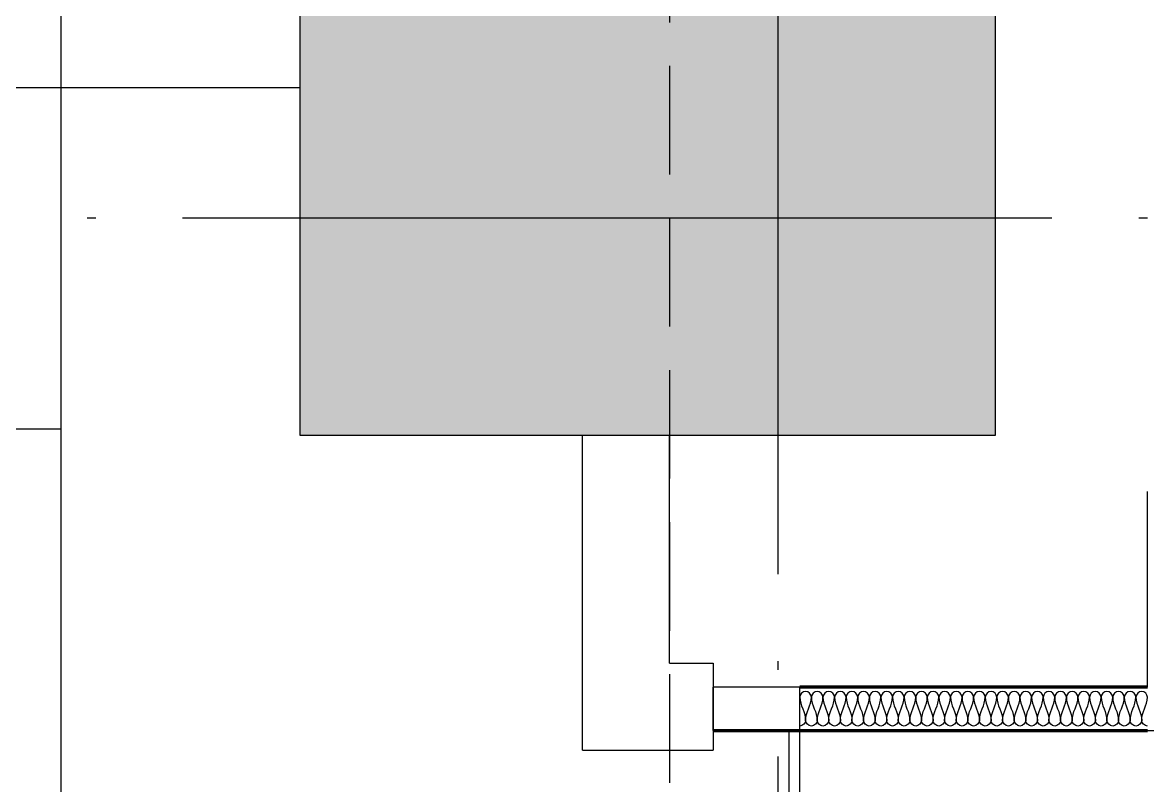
# Model space of a CAD drawing. Header units: millimetres. Extents: x 12325263 to 13848842, y -1463133 to 573208.
# Drawn here: x 12602558 to 12605147, y -618993 to -617237 of the extents above; entities that cross this region are included whole.
import ezdxf

# ---------------------------------------------------------------- set-up
doc = ezdxf.new("R2010")
doc.units = ezdxf.units.MM
doc.header["$LTSCALE"] = 1000
for name, pattern in [('ACAD_ISO02W100', [15, 12, -3]), ('DASH', [0.35, 0.25, -0.1]), ('DASHED2', [0.375, 0.25, -0.125]), ('DOTE', [2.42, 2, -0.2, 0.02, -0.2])]:
    doc.linetypes.add(name, pattern=pattern)
for name, color, linetype in [('A-AXIS', 16, 'DOTE'), ('A-COLS', 6, 'Continuous'), ('A-DETL-0001', 1, 'Continuous'), ('A-GLAZ', 4, 'Continuous'), ('A-WALL', 5, 'Continuous'), ('A-WALL-PATT', 8, 'Continuous'), ('PUB_HATCH', 8, 'Continuous'), ('夹层', 35, 'Continuous'), ('投影线', 6, 'ACAD_ISO02W100'), ('结构边线', 21, 'DASH')]:
    doc.layers.add(name, color=color, linetype=linetype)
for name, color, linetype, lineweight in [('A-FLOR-PROJ', 2, 'Continuous', 25), ('A-GENM', 2, 'Continuous', 70), ('A-GENM-PROJ', 2, 'Continuous', 25), ('A-GLAZ-PROJ', 2, 'Continuous', 25)]:
    doc.layers.add(name, color=color, linetype=linetype, lineweight=lineweight)

# ---------------------------------------------------------------- blocks, each defined once
blk = doc.blocks.new('FO-Louver Only with lower mullion - 150 Spacing no glass-5214735-810_L1 SE')
at = {"layer": 'A-GENM-PROJ'}
for p, q in [((-225.1, 0), (224.7, 0)), ((224.7, -75), (-225.1, -75))]:
    blk.add_line(p, q, dxfattribs=at)
at = {"layer": 'A-GLAZ'}
for p, q in [((275, 150), (225, 150)), ((225, 150), (225, 0)), ((275, 0), (275, 150)), ((325, -200), (325, 0)), ((224.7, -100), (-225.1, -100)), ((-225.1, -125), (224.7, -125))]:
    blk.add_line(p, q, dxfattribs=at)
blk = doc.blocks.new('System Panel - G2-V4-810_L1 SE')
at = {"layer": 'A-GLAZ'}
for p, q in [((610, 25), (-610, 25)), ((-610, 25), (-610, 0)), ((-610, 0), (610, 0)), ((610, 0), (610, 25))]:
    blk.add_line(p, q, dxfattribs=at)
blk = doc.blocks.new('E L1 CANOPY1 - E L1 CANOPY-4298652-810_L1 SE')
at = {"layer": 'A-GENM'}
for p, q in [((-14850, 34620.2), (-15650.1, 34620.2)), ((-15850, 34520.2), (-14850, 34520.2)), ((-14850, 30280.2), (-15650.1, 30280.2)), ((-15850, 30180.2), (-14850, 30180.2))]:
    blk.add_line(p, q, dxfattribs=at)
blk = doc.blocks.new('asdfadsgfd')
at = {"layer": 'A-DETL-0001'}
for p, q in [((22537.7, 6595.9), (22537.7, 6396)), ((22637.7, 6595.9), (22537.7, 6595.9)), ((22637.7, 6396), (22637.7, 6595.9)), ((22537.7, 6396), (22637.7, 6396))]:
    blk.add_line(p, q, dxfattribs=at)
for points in [[(22561, 6382.6), (22554.8, 6382.6), (22547.7, 6389.6), (22547.7, 6395.9)], [(22614.4, 6395.9), (22596.1, 6395.9), (22579.4, 6382.6), (22561, 6382.6)], [(22614.4, 6369.3), (22620.7, 6369.3), (22634.8, 6382.6), (22620.7, 6395.9), (22614.4, 6395.9)], [(22561, 6355.9), (22554.8, 6355.9), (22540.7, 6369.3), (22554.8, 6382.6), (22561, 6382.6)], [(22561, 6382.6), (22579.4, 6382.6), (22596.1, 6369.3), (22614.4, 6369.3)], [(22614.4, 6369.3), (22596.1, 6369.3), (22579.4, 6355.9), (22561, 6355.9)], [(22614.4, 6342.6), (22620.7, 6342.6), (22634.8, 6355.9), (22620.7, 6369.3), (22614.4, 6369.3)], [(22561, 6329.3), (22554.8, 6329.3), (22540.7, 6342.6), (22554.8, 6355.9), (22561, 6355.9)], [(22561, 6355.9), (22579.4, 6355.9), (22596.1, 6342.6), (22614.4, 6342.6)], [(22614.4, 6342.6), (22596.1, 6342.6), (22579.4, 6329.3), (22561, 6329.3)], [(22614.4, 6315.9), (22620.7, 6315.9), (22634.8, 6329.3), (22620.7, 6342.6), (22614.4, 6342.6)], [(22561, 6302.6), (22554.8, 6302.6), (22540.7, 6315.9), (22554.8, 6329.3), (22561, 6329.3)], [(22561, 6329.3), (22579.4, 6329.3), (22596.1, 6315.9), (22614.4, 6315.9)], [(22561, 6275.9), (22554.8, 6275.9), (22540.7, 6289.3), (22554.8, 6302.6), (22561, 6302.6)], [(22614.4, 6315.9), (22596.1, 6315.9), (22579.4, 6302.6), (22561, 6302.6)], [(22561, 6302.6), (22579.4, 6302.6), (22596.1, 6289.3), (22614.4, 6289.3)], [(22614.4, 6289.3), (22620.7, 6289.3), (22634.8, 6302.6), (22620.7, 6315.9), (22614.4, 6315.9)], [(22561, 6249.3), (22554.8, 6249.3), (22540.7, 6262.6), (22554.8, 6275.9), (22561, 6275.9)], [(22614.4, 6289.3), (22596.1, 6289.3), (22579.4, 6275.9), (22561, 6275.9)], [(22561, 6275.9), (22579.4, 6275.9), (22596.1, 6262.6), (22614.4, 6262.6)], [(22614.4, 6262.6), (22620.7, 6262.6), (22634.8, 6275.9), (22620.7, 6289.3), (22614.4, 6289.3)], [(22561, 6222.6), (22554.8, 6222.6), (22540.7, 6235.9), (22554.8, 6249.3), (22561, 6249.3)], [(22614.4, 6262.6), (22596.1, 6262.6), (22579.4, 6249.3), (22561, 6249.3)], [(22561, 6249.3), (22579.4, 6249.3), (22596.1, 6235.9), (22614.4, 6235.9)], [(22614.4, 6235.9), (22620.7, 6235.9), (22634.8, 6249.3), (22620.7, 6262.6), (22614.4, 6262.6)], [(22561, 6195.9), (22554.8, 6195.9), (22540.7, 6209.3), (22554.8, 6222.6), (22561, 6222.6)], [(22614.4, 6235.9), (22596.1, 6235.9), (22579.4, 6222.6), (22561, 6222.6)], [(22561, 6222.6), (22579.4, 6222.6), (22596.1, 6209.3), (22614.4, 6209.3)], [(22614.4, 6209.3), (22620.7, 6209.3), (22634.8, 6222.6), (22620.7, 6235.9), (22614.4, 6235.9)], [(22561, 6169.3), (22554.8, 6169.3), (22540.7, 6182.6), (22554.8, 6195.9), (22561, 6195.9)], [(22614.4, 6209.3), (22596.1, 6209.3), (22579.4, 6195.9), (22561, 6195.9)], [(22561, 6195.9), (22579.4, 6195.9), (22596.1, 6182.6), (22614.4, 6182.6)], [(22614.4, 6182.6), (22620.7, 6182.6), (22634.8, 6195.9), (22620.7, 6209.3), (22614.4, 6209.3)], [(22561, 6142.6), (22554.8, 6142.6), (22540.7, 6155.9), (22554.8, 6169.3), (22561, 6169.3)], [(22614.4, 6182.6), (22596.1, 6182.6), (22579.4, 6169.3), (22561, 6169.3)], [(22561, 6169.3), (22579.4, 6169.3), (22596.1, 6155.9), (22614.4, 6155.9)], [(22614.4, 6155.9), (22620.7, 6155.9), (22634.8, 6169.3), (22620.7, 6182.6), (22614.4, 6182.6)], [(22561, 6115.9), (22554.8, 6115.9), (22540.7, 6129.3), (22554.8, 6142.6), (22561, 6142.6)], [(22614.4, 6155.9), (22596.1, 6155.9), (22579.4, 6142.6), (22561, 6142.6)], [(22561, 6142.6), (22579.4, 6142.6), (22596.1, 6129.3), (22614.4, 6129.3)], [(22614.4, 6129.3), (22620.7, 6129.3), (22634.8, 6142.6), (22620.7, 6155.9), (22614.4, 6155.9)], [(22561, 6089.3), (22554.8, 6089.3), (22540.7, 6102.6), (22554.8, 6115.9), (22561, 6115.9)], [(22614.4, 6129.3), (22596.1, 6129.3), (22579.4, 6115.9), (22561, 6115.9)], [(22561, 6115.9), (22579.4, 6115.9), (22596.1, 6102.6), (22614.4, 6102.6)], [(22614.4, 6102.6), (22620.7, 6102.6), (22634.8, 6115.9), (22620.7, 6129.3), (22614.4, 6129.3)], [(22561, 6062.6), (22554.8, 6062.6), (22540.7, 6075.9), (22554.8, 6089.3), (22561, 6089.3)], [(22614.4, 6102.6), (22596.1, 6102.6), (22579.4, 6089.3), (22561, 6089.3)], [(22561, 6089.3), (22579.4, 6089.3), (22596.1, 6075.9), (22614.4, 6075.9)], [(22614.4, 6075.9), (22620.7, 6075.9), (22634.8, 6089.3), (22620.7, 6102.6), (22614.4, 6102.6)], [(22561, 6035.9), (22554.8, 6035.9), (22540.7, 6049.3), (22554.8, 6062.6), (22561, 6062.6)], [(22614.4, 6075.9), (22596.1, 6075.9), (22579.4, 6062.6), (22561, 6062.6)], [(22561, 6062.6), (22579.4, 6062.6), (22596.1, 6049.3), (22614.4, 6049.3)], [(22614.4, 6049.3), (22620.7, 6049.3), (22634.8, 6062.6), (22620.7, 6075.9), (22614.4, 6075.9)], [(22561, 6009.3), (22554.8, 6009.3), (22540.7, 6022.6), (22554.8, 6035.9), (22561, 6035.9)], [(22614.4, 6049.3), (22596.1, 6049.3), (22579.4, 6035.9), (22561, 6035.9)], [(22561, 6035.9), (22579.4, 6035.9), (22596.1, 6022.6), (22614.4, 6022.6)], [(22614.4, 6022.6), (22620.7, 6022.6), (22634.8, 6035.9), (22620.7, 6049.3), (22614.4, 6049.3)], [(22561, 5982.6), (22554.8, 5982.6), (22540.7, 5995.9), (22554.8, 6009.3), (22561, 6009.3)], [(22614.4, 6022.6), (22596.1, 6022.6), (22579.4, 6009.3), (22561, 6009.3)], [(22561, 6009.3), (22579.4, 6009.3), (22596.1, 5995.9), (22614.4, 5995.9)], [(22614.4, 5995.9), (22620.7, 5995.9), (22634.8, 6009.3), (22620.7, 6022.6), (22614.4, 6022.6)], [(22561, 5955.9), (22554.8, 5955.9), (22540.7, 5969.3), (22554.8, 5982.6), (22561, 5982.6)], [(22614.4, 5995.9), (22596.1, 5995.9), (22579.4, 5982.6), (22561, 5982.6)], [(22561, 5982.6), (22579.4, 5982.6), (22596.1, 5969.3), (22614.4, 5969.3)], [(22614.4, 5969.3), (22620.7, 5969.3), (22634.8, 5982.6), (22620.7, 5995.9), (22614.4, 5995.9)], [(22561, 5929.3), (22554.8, 5929.3), (22540.7, 5942.6), (22554.8, 5955.9), (22561, 5955.9)], [(22614.4, 5969.3), (22596.1, 5969.3), (22579.4, 5955.9), (22561, 5955.9)], [(22561, 5955.9), (22579.4, 5955.9), (22596.1, 5942.6), (22614.4, 5942.6)], [(22614.4, 5942.6), (22620.7, 5942.6), (22634.8, 5955.9), (22620.7, 5969.3), (22614.4, 5969.3)], [(22561, 5902.6), (22554.8, 5902.6), (22540.7, 5915.9), (22554.8, 5929.3), (22561, 5929.3)], [(22614.4, 5942.6), (22596.1, 5942.6), (22579.4, 5929.3), (22561, 5929.3)], [(22561, 5929.3), (22579.4, 5929.3), (22596.1, 5915.9), (22614.4, 5915.9)], [(22614.4, 5915.9), (22620.7, 5915.9), (22634.8, 5929.3), (22620.7, 5942.6), (22614.4, 5942.6)], [(22561, 5875.9), (22554.8, 5875.9), (22540.7, 5889.3), (22554.8, 5902.6), (22561, 5902.6)], [(22614.4, 5915.9), (22596.1, 5915.9), (22579.4, 5902.6), (22561, 5902.6)], [(22561, 5902.6), (22579.4, 5902.6), (22596.1, 5889.3), (22614.4, 5889.3)], [(22614.4, 5889.3), (22620.7, 5889.3), (22634.8, 5902.6), (22620.7, 5915.9), (22614.4, 5915.9)], [(22561, 5849.3), (22554.8, 5849.3), (22540.7, 5862.6), (22554.8, 5875.9), (22561, 5875.9)], [(22614.4, 5889.3), (22596.1, 5889.3), (22579.4, 5875.9), (22561, 5875.9)], [(22561, 5875.9), (22579.4, 5875.9), (22596.1, 5862.6), (22614.4, 5862.6)], [(22614.4, 5862.6), (22620.7, 5862.6), (22634.8, 5875.9), (22620.7, 5889.3), (22614.4, 5889.3)], [(22614.4, 5862.6), (22596.1, 5862.6), (22579.4, 5849.3), (22561, 5849.3)], [(22614.4, 5835.9), (22620.7, 5835.9), (22634.8, 5849.3), (22620.7, 5862.6), (22614.4, 5862.6)], [(22561, 5822.6), (22554.8, 5822.6), (22540.7, 5835.9), (22554.8, 5849.3), (22561, 5849.3)], [(22561, 5849.3), (22579.4, 5849.3), (22596.1, 5835.9), (22614.4, 5835.9)], [(22614.4, 5835.9), (22596.1, 5835.9), (22579.4, 5822.6), (22561, 5822.6)], [(22614.4, 5809.3), (22620.7, 5809.3), (22634.8, 5822.6), (22620.7, 5835.9), (22614.4, 5835.9)], [(22561, 5795.9), (22554.8, 5795.9), (22540.7, 5809.3), (22554.8, 5822.6), (22561, 5822.6)], [(22561, 5822.6), (22579.4, 5822.6), (22596.1, 5809.3), (22614.4, 5809.3)], [(22614.4, 5809.3), (22596.1, 5809.3), (22579.4, 5795.9), (22561, 5795.9)], [(22614.4, 5782.6), (22620.7, 5782.6), (22634.8, 5795.9), (22620.7, 5809.3), (22614.4, 5809.3)], [(22561, 5769.3), (22554.8, 5769.3), (22540.7, 5782.6), (22554.8, 5795.9), (22561, 5795.9)], [(22561, 5795.9), (22579.4, 5795.9), (22596.1, 5782.6), (22614.4, 5782.6)], [(22614.4, 5782.6), (22596.1, 5782.6), (22579.4, 5769.3), (22561, 5769.3)], [(22614.4, 5755.9), (22620.7, 5755.9), (22634.8, 5769.3), (22620.7, 5782.6), (22614.4, 5782.6)], [(22561, 5742.6), (22554.8, 5742.6), (22540.7, 5755.9), (22554.8, 5769.3), (22561, 5769.3)], [(22561, 5769.3), (22579.4, 5769.3), (22596.1, 5755.9), (22614.4, 5755.9)], [(22614.4, 5755.9), (22596.1, 5755.9), (22579.4, 5742.6), (22561, 5742.6)], [(22614.4, 5729.3), (22620.7, 5729.3), (22634.8, 5742.6), (22620.7, 5755.9), (22614.4, 5755.9)], [(22561, 5715.9), (22554.8, 5715.9), (22540.7, 5729.3), (22554.8, 5742.6), (22561, 5742.6)], [(22561, 5742.6), (22579.4, 5742.6), (22596.1, 5729.3), (22614.4, 5729.3)], [(22614.4, 5729.3), (22596.1, 5729.3), (22579.4, 5715.9), (22561, 5715.9)], [(22614.4, 5702.6), (22620.7, 5702.6), (22634.8, 5715.9), (22620.7, 5729.3), (22614.4, 5729.3)], [(22561, 5689.3), (22554.8, 5689.3), (22540.7, 5702.6), (22554.8, 5715.9), (22561, 5715.9)], [(22561, 5715.9), (22579.4, 5715.9), (22596.1, 5702.6), (22614.4, 5702.6)], [(22614.4, 5702.6), (22596.1, 5702.6), (22579.4, 5689.3), (22561, 5689.3)], [(22614.4, 5675.9), (22620.7, 5675.9), (22634.8, 5689.3), (22620.7, 5702.6), (22614.4, 5702.6)], [(22561, 5662.6), (22554.8, 5662.6), (22540.7, 5675.9), (22554.8, 5689.3), (22561, 5689.3)], [(22561, 5689.3), (22579.4, 5689.3), (22596.1, 5675.9), (22614.4, 5675.9)], [(22614.4, 5675.9), (22596.1, 5675.9), (22579.4, 5662.6), (22561, 5662.6)], [(22614.4, 5649.3), (22620.7, 5649.3), (22634.8, 5662.6), (22620.7, 5675.9), (22614.4, 5675.9)], [(22561, 5635.9), (22554.8, 5635.9), (22540.7, 5649.3), (22554.8, 5662.6), (22561, 5662.6)], [(22561, 5662.6), (22579.4, 5662.6), (22596.1, 5649.3), (22614.4, 5649.3)], [(22614.4, 5649.3), (22596.1, 5649.3), (22579.4, 5635.9), (22561, 5635.9)], [(22614.4, 5622.6), (22620.7, 5622.6), (22634.8, 5635.9), (22620.7, 5649.3), (22614.4, 5649.3)], [(22561, 5609.3), (22554.8, 5609.3), (22540.7, 5622.6), (22554.8, 5635.9), (22561, 5635.9)], [(22561, 5635.9), (22579.4, 5635.9), (22596.1, 5622.6), (22614.4, 5622.6)], [(22614.4, 5622.6), (22596.1, 5622.6), (22579.4, 5609.3), (22561, 5609.3)], [(22614.4, 5595.9), (22620.7, 5595.9), (22634.8, 5609.3), (22620.7, 5622.6), (22614.4, 5622.6)], [(22547.7, 5595.9), (22547.7, 5602.2), (22554.8, 5609.3), (22561, 5609.3)], [(22561, 5609.3), (22579.4, 5609.3), (22596.1, 5595.9), (22614.4, 5595.9)]]:
    blk.add_open_spline(points, degree=3, dxfattribs=at)
at = {"layer": 'A-FLOR-PROJ'}
blk.add_line((22637.7, 5595.9), (23087.5, 5595.9), dxfattribs=at)
at = {"layer": 'A-GENM-PROJ', "rotation": 270}
blk.add_blockref('E L1 CANOPY1 - E L1 CANOPY-4298652-810_L1 SE', (-11982.6, -9254.1), dxfattribs=at)
at = {"layer": 'A-GLAZ-PROJ'}
blk.add_blockref('System Panel - G2-V4-810_L1 SE', (21927.4, 6395.9), dxfattribs=at)
at = {"layer": 'A-GLAZ-PROJ', "rotation": 180}
blk.add_blockref('FO-Louver Only with lower mullion - 150 Spacing no glass-5214735-810_L1 SE', (22862.4, 5395.9), dxfattribs=at)
blk = doc.blocks.new('_FZH')
blk.add_lwpolyline([(-0.5, -0.5), (0.5, -0.5), (0.5, 0.5), (-0.5, 0.5)], close=True)
at = {"layer": 'PUB_HATCH'}
blk.add_solid([(-0.5, -0.5), (0.5, -0.5), (-0.5, 0.5), (0.5, 0.5)], dxfattribs=at)
blk = doc.blocks.new('asfasfsdgdsfhsghh')
at = {"layer": 'A-COLS', "xscale": 1600, "yscale": 1000, "zscale": 1000}
blk.add_blockref('_FZH', (-300, 18200), dxfattribs=at)
blk = doc.blocks.new('qlzw')
at = {"layer": 'A-AXIS'}
for p, q in [((12470866.8, 979489.8), (12470866.8, 1082089.8)), ((12411416.8, 1014189.8), (12486866.8, 1014189.8))]:
    blk.add_line(p, q, dxfattribs=at)

msp = doc.modelspace()

# ---------------------------------------------------------------- hatches: boundary and pattern name
at = {"layer": 'A-WALL-PATT'}
h = msp.add_hatch(dxfattribs=at)
h.set_pattern_fill('ANSI37', color=252, scale=150)
h.set_pattern_definition([(45, (-400000, 0), (-168.3798023, 168.3798023), []), (135, (-400000, 0), (-168.3798023, -168.3798023), [])])
edge = h.paths.add_edge_path()
edge.add_line((12617170, -539458), (12627664.7, -539458))
edge.add_line((12627664.7, -539458), (12617498.2, -546587.6))
edge.add_line((12617498.2, -546587.6), (12598406.6, -559976.1))
edge.add_line((12598406.6, -559976.1), (12585091.3, -540989.1))
edge.add_line((12585091.3, -540989.1), (12584144.7, -541197.3))
edge.add_line((12584144.7, -541197.3), (12583864.1, -542803.9))
edge.add_arc((12578880.4, -541928.7), 5060, 269.1474, 350.0397, ccw=False)
edge.add_arc((12578698.9, -554127.5), 7140.2, 89.14809, 125.03345)
edge.add_line((12574600, -548281), (12560037.5, -558490.6))
edge.add_line((12560037.5, -558490.6), (12559927.1, -558471.2))
edge.add_line((12559927.1, -558471.2), (12559927.1, -564050))
edge.add_line((12559927.1, -564050), (12558858.8, -564810))
edge.add_line((12558858.8, -564810), (12559927.1, -566333.2))
edge.add_line((12559927.1, -566333.2), (12559927.6, -588159))
edge.add_line((12559927.6, -588159), (12558263.3, -589586.8))
edge.add_line((12558263.3, -589586.8), (12557796.8, -589586.8))
edge.add_line((12557796.8, -589586.8), (12557796.8, -598151.2))
edge.add_line((12557796.8, -598151.2), (12560482.1, -600836.4))
edge.add_arc((12552451.5, -592361.2), 11675.6, 270.02561, 313.45682, ccw=False)
edge.add_line((12552456.7, -604036.8), (12551424.9, -604036.8))
edge.add_arc((12551424.9, -607536.8), 3500, 90, 186.8053)
edge.add_line((12547949.6, -607951.5), (12549871.4, -624055.3))
edge.add_line((12549871.4, -624055.3), (12550966.8, -633201.5))
edge.add_line((12550966.8, -633201.5), (12550966.8, -643886.8))
edge.add_line((12550966.8, -643886.8), (12550966.8, -653386.8))
edge.add_line((12550966.8, -653386.8), (12614072.2, -653386.8))
edge.add_line((12614072.2, -653386.8), (12616970.5, -653386.8))
edge.add_arc((12639113.3, -663769.1), 24455.9, 154.87893, 159.83059)
edge.add_arc((12619069.5, -656056.1), 3000, 166.1263, 249.1464)
edge.add_arc((12632240.8, -621479.9), 40000, 249.14639, 262.18067)
edge.add_line((12626798.8, -661108), (12526241.6, -661108))
edge.add_line((12526241.6, -661108), (12526241.6, -616108))
edge.add_line((12526241.6, -616108), (12504241.6, -616108))
edge.add_line((12504241.6, -616108), (12504241.6, -539458))
edge.add_line((12504241.6, -539458), (12586460, -539458))
edge.add_line((12586460, -539458), (12617170, -539458))
at = {"layer": '夹层'}
h = msp.add_hatch(dxfattribs=at)
h.set_pattern_fill('CROSS', color=256, scale=300)
h.set_pattern_definition([(0, (0, 0), (476.25, 476.25), [238.125, -714.375]), (90, (119.06, -119.06), (-476.25, 476.25), [238.125, -714.375])])
h.paths.add_polyline_path([(12596996.8, -604186.8), (12604046.8, -604186.8), (12604046.8, -611586.8), (12602646.8, -611586.8), (12602646.8, -621986.8), (12596996.8, -621986.8)])

# ---------------------------------------------------------------- linework, layer by layer
at = {"layer": 'A-WALL'}
for p, q in [((12603196.8, -617186.8), (12603196.8, -617386.8)), ((12602446.8, -617386.8), (12603196.8, -617386.8)), ((12603846.8, -618911.8), (12603846.8, -618186.8)), ((12603846.8, -618186.8), (12604046.8, -618186.8)), ((12604046.8, -618711.8), (12604046.8, -618186.8)), ((12604046.8, -618711.8), (12604147.2, -618711.8)), ((12604147.2, -618711.8), (12604147.2, -618911.8)), ((12603846.8, -618911.8), (12604147.2, -618911.8))]:
    msp.add_line(p, q, dxfattribs=at)
at = {"layer": '夹层'}
msp.add_lwpolyline([(12596996.8, -604186.8), (12604046.8, -604186.8), (12604046.8, -611586.8), (12602646.8, -611586.8), (12602646.8, -621986.8), (12596996.8, -621986.8)], close=True, dxfattribs=at)
at = {"layer": '结构边线'}
msp.add_lwpolyline([(12604046.8, -596611.3), (12604046.8, -597386.8), (12604046.8, -631386.8), (12604046.8, -632162.3), (12603311.9, -633548.2), (12602165.3, -634658.1), (12600731.8, -635359.3), (12599126.3, -635586.8), (12598296.8, -635586.8), (12598296.8, -636386.8), (12596646.8, -636386.8), (12596646.8, -640586.8), (12557252.5, -640586.8, -0.244508)], format="xyb", dxfattribs=at)

# ---------------------------------------------------------------- block references
msp.add_blockref('asfasfsdgdsfhsghh', (12604296.8, -635886.8))
at = {"rotation": 90}
msp.add_blockref('asdfadsgfd', (12610742.7, -641404.3), dxfattribs=at)
at = {"layer": '投影线', "linetype": 'DASHED2', "ltscale": 2}
msp.add_blockref('qlzw', (133430, -1631876.5), dxfattribs=at)

doc.saveas('drawing.dxf')
